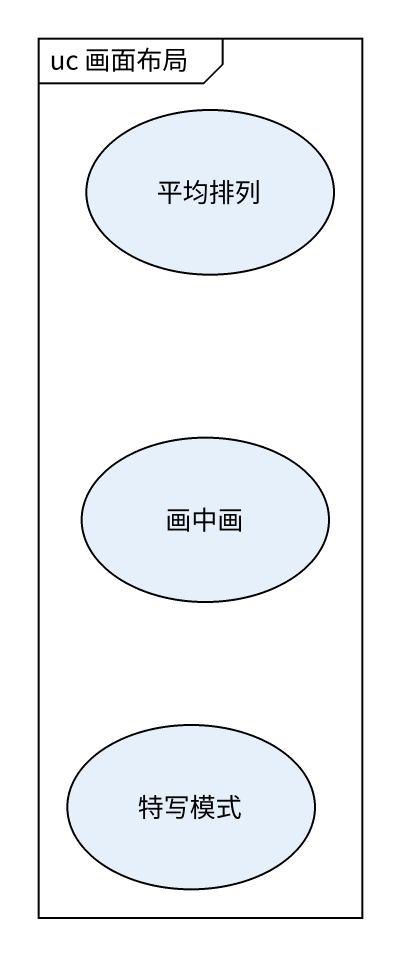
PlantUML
@startuml
mainframe uc 画面布局
usecase 平均排列
usecase 画中画
usecase 特写模式
@enduml
